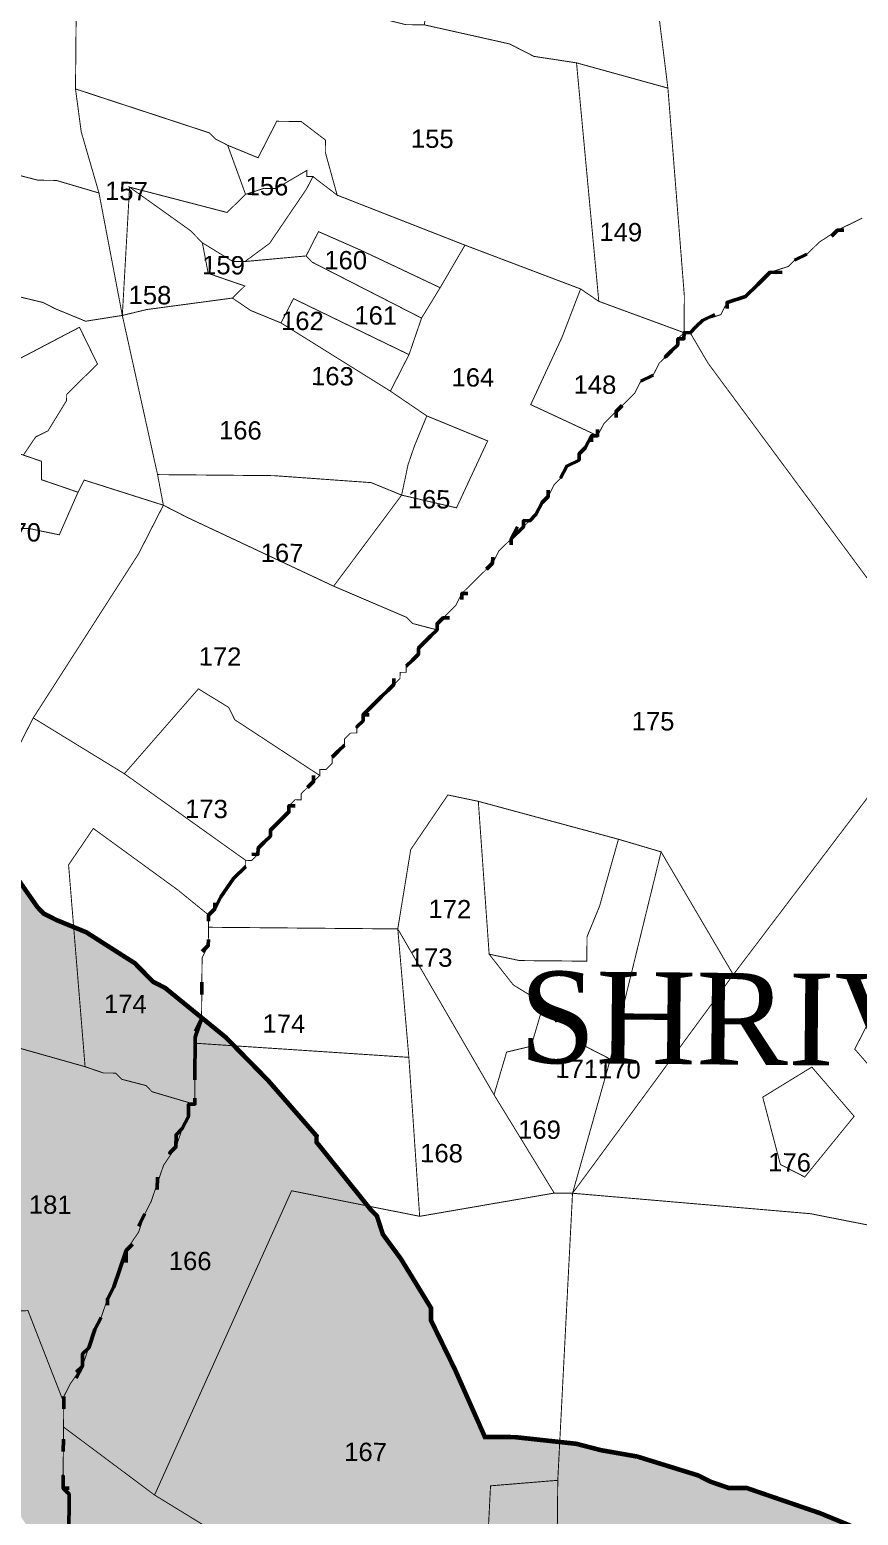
# Model space of a CAD drawing. Header units: metres. Extents: x 283055 to 288721, y 1996634 to 2005194.
# Drawn here: x 286734 to 287276, y 2003170 to 2004142 of the extents above; entities that cross this region are included whole.
import ezdxf

# ---------------------------------------------------------------- set-up
doc = ezdxf.new("R2010")
doc.units = ezdxf.units.M
for name, color, linetype in [('500M CRZ LINE', 11, 'Continuous'), ('NDZ-500M FROM CRZ', 2, 'Continuous'), ('SURVEY NO.', 7, 'Continuous'), ('SURVEY PLOT BOUNDARY', 35, 'Continuous'), ('VILLAGE BOUNDARY', 44, 'Continuous'), ('VILLAGE NAME', 3, 'Continuous')]:
    doc.layers.add(name, color=color, linetype=linetype)
doc.styles.add('PDF Arial', font='arial.ttf')

# ---------------------------------------------------------------- blocks, each defined once
blk = doc.blocks.new('4')
at = {"layer": 'NDZ-500M FROM CRZ'}
h = blk.add_hatch(dxfattribs=at)
h.set_pattern_fill('CROSS', color=256, scale=1.198982, angle=-0.5112)
h.set_pattern_definition([(359.488798, (268867.8004, 1990676.661), (7.6811602, 7.5453037), [3.8067675, -11.4203025]), (89.488798, (268869.687, 1990674.7406), (-7.5453037, 7.6811602), [3.8067675, -11.4203025])])
h.paths.add_polyline_path([(286724.2, 2003687.91), (286724.24, 2003691.91), (286724.34, 2003703.9), (286720.78, 2003751.89), (286720.81, 2003755.89), (286720.88, 2003763.88), (286721.03, 2003779.87), (286725.41, 2003823.8), (286725.56, 2003839.79), (286725.59, 2003843.78), (286721.99, 2003887.78), (286718.17, 2003907.8), (286718.21, 2003911.8), (286718.28, 2003919.79), (286718.35, 2003927.79), (286714.75, 2003971.79), (286710.89, 2003987.81), (286710.93, 2003991.81), (286711.03, 2004003.8), (286703.36, 2004039.84), (286699.44, 2004047.87), (286699.55, 2004059.86), (286695.69, 2004075.88), (286684.02, 2004111.96), (286676.21, 2004132.02), (286672.32, 2004144.04), (286656.66, 2004180.16), (286644.85, 2004200.25), (286637, 2004216.3), (286601.42, 2004260.59), (286601.46, 2004264.59), (286597.5, 2004268.62), (286597.54, 2004272.62), (286593.57, 2004276.65), (286569.85, 2004304.84), (286561.93, 2004312.91), (286554.01, 2004320.97), (286542.12, 2004333.07), (286538.48, 2004373.07), (286538.59, 2004385.06), (286534.63, 2004389.09), (286534.77, 2004405.08), (286527.1, 2004441.12), (286523.28, 2004461.14), (286519.4, 2004473.17), (286519.47, 2004481.16), (286507.8, 2004517.24), (286503.98, 2004537.26), (286488.39, 2004581.37), (286484.54, 2004597.39), (286484.61, 2004605.38), (286484.71, 2004617.37), (286480.75, 2004621.41), (286480.79, 2004625.4), (286473.19, 2004669.44), (286469.3, 2004681.46), (286465.45, 2004697.49), (286445.97, 2004753.62), (286446, 2004757.62), (286442.11, 2004769.64), (286430.48, 2004809.72), (286426.48, 2004809.75), (286422.59, 2004821.78), (286418.71, 2004833.81), (286403.04, 2004869.92), (286391.23, 2004890.01), (286391.27, 2004894.01), (286387.31, 2004898.04), (286387.38, 2004906.03), (286379.81, 2004954.07), (286379.92, 2004966.06), (286376.07, 2004982.08), (286364.4, 2005018.16), (286356.59, 2005038.21), (286350.7, 2005050.26), (286333.04, 2005086.39), (286325.22, 2005106.44), (286321.33, 2005118.47), (286305.63, 2005150.59), (286288.6, 2005182.71), (285926.29, 2005185.95), (285930.25, 2005181.91), (285938.17, 2005173.85), (285938.13, 2005169.85), (285942.09, 2005165.82), (285946.02, 2005157.79), (285949.98, 2005153.76), (285949.94, 2005149.76), (285953.94, 2005149.73), (285953.9, 2005145.73), (285957.86, 2005141.7), (285961.79, 2005133.67), (285969.67, 2005121.61), (285973.63, 2005117.57), (285977.56, 2005109.54), (285977.52, 2005105.55), (285981.48, 2005101.52), (285993.33, 2005085.42), (285997.29, 2005081.39), (286013.13, 2005065.26), (286017.09, 2005061.23), (286017.06, 2005057.23), (286024.94, 2005045.17), (286028.83, 2005033.14), (286032.79, 2005029.11), (286048.45, 2004993), (286064.15, 2004960.88), (286068.11, 2004956.85), (286071.97, 2004940.82), (286075.89, 2004932.79), (286079.78, 2004920.77), (286083.78, 2004920.73), (286087.67, 2004908.71), (286087.52, 2004892.72), (286091.41, 2004880.69), (286091.16, 2004852.72), (286095.02, 2004836.69), (286094.91, 2004824.7), (286118.39, 2004768.53), (286122.38, 2004768.5), (286141.97, 2004724.36), (286141.94, 2004720.36), (286153.68, 2004692.27), (286157.56, 2004680.25), (286161.49, 2004672.22), (286173.09, 2004628.15), (286177.05, 2004624.12), (286184.75, 2004592.07), (286184.72, 2004588.07), (286188.61, 2004576.05), (286188.54, 2004568.05), (286192.46, 2004560.02), (286192.03, 2004512.06), (286195.99, 2004508.03), (286195.96, 2004504.03), (286203.74, 2004479.98), (286207.7, 2004475.95), (286211.59, 2004463.92), (286215.47, 2004451.9), (286219.36, 2004439.87), (286223.29, 2004431.84), (286223.25, 2004427.85), (286227.14, 2004415.82), (286234.96, 2004395.76), (286234.85, 2004383.77), (286238.7, 2004367.75), (286238.63, 2004359.76), (286242.52, 2004347.73), (286241.91, 2004279.79), (286237.78, 2004263.83), (286237.56, 2004239.85), (286233.46, 2004227.9), (286233.32, 2004211.91), (286237.28, 2004207.88), (286241.27, 2004207.84), (286245.23, 2004203.81), (286249.19, 2004199.78), (286257.15, 2004195.71), (286265.07, 2004187.65), (286276.99, 2004179.55), (286284.91, 2004171.48), (286288.87, 2004167.45), (286312.63, 2004143.25), (286344.32, 2004110.99), (286344.28, 2004107), (286352.17, 2004094.94), (286356.13, 2004090.9), (286360.12, 2004090.87), (286360.09, 2004086.87), (286364.05, 2004082.84), (286368.01, 2004078.81), (286375.93, 2004070.74), (286379.85, 2004062.71), (286387.74, 2004050.65), (286391.63, 2004038.62), (286399.51, 2004026.56), (286403.4, 2004014.54), (286407.29, 2004002.51), (286407.18, 2003990.52), (286411.15, 2003986.49), (286418.75, 2003942.45), (286418.53, 2003918.47), (286422.42, 2003906.45), (286422.21, 2003882.46), (286426.1, 2003870.44), (286425.13, 2003762.53), (286421.1, 2003758.56), (286420.89, 2003734.58), (286424.85, 2003730.55), (286424.7, 2003714.56), (286428.59, 2003702.54), (286428.27, 2003666.57), (286424.17, 2003654.61), (286424.06, 2003642.62), (286419.96, 2003630.67), (286419.82, 2003614.68), (286423.17, 2003542.7), (286422.64, 2003482.75), (286418.64, 2003482.79), (286422.6, 2003478.75), (286422.49, 2003466.76), (286426.38, 2003454.74), (286426.35, 2003450.74), (286430.24, 2003438.72), (286430.17, 2003430.72), (286442.12, 2003426.62), (286450.04, 2003418.55), (286461.96, 2003410.45), (286465.92, 2003406.42), (286469.88, 2003402.39), (286477.8, 2003394.32), (286485.72, 2003386.26), (286497.6, 2003374.16), (286497.56, 2003370.16), (286505.49, 2003362.1), (286513.41, 2003354.03), (286517.33, 2003346), (286521.33, 2003345.97), (286529.21, 2003333.91), (286537.13, 2003325.84), (286541.09, 2003321.81), (286545.09, 2003321.77), (286557.04, 2003317.67), (286561.04, 2003317.64), (286565, 2003313.6), (286576.95, 2003309.5), (286600.86, 2003301.29), (286604.82, 2003297.26), (286612.78, 2003293.19), (286620.77, 2003293.12), (286632.68, 2003285.02), (286640.61, 2003276.95), (286652.52, 2003268.85), (286668.36, 2003252.72), (286676.29, 2003244.66), (286688.17, 2003232.56), (286703.97, 2003212.44), (286703.94, 2003208.44), (286711.86, 2003200.37), (286719.74, 2003188.31), (286723.63, 2003176.29), (286731.52, 2003164.22), (286735.41, 2003152.2), (286747.18, 2003128.11), (286770.66, 2003071.94), (286774.62, 2003067.91), (286774.58, 2003063.91), (286778.47, 2003051.89), (286782.43, 2003047.85), (286790.14, 2003015.81), (286794.1, 2003011.78), (286794.03, 2003003.78), (286801.74, 2002971.74), (286809.69, 2002967.67), (286833.6, 2002959.46), (286837.6, 2002959.43), (286849.51, 2002951.33), (286861.47, 2002947.22), (286865.43, 2002943.19), (286873.42, 2002943.12), (286889.37, 2002938.98), (286905.35, 2002938.84), (286921.3, 2002934.7), (286933.25, 2002930.59), (286949.17, 2002922.46), (286957.16, 2002922.39), (286969.18, 2002926.27), (287009.15, 2002925.92), (287013.11, 2002921.89), (287049.07, 2002921.56), (287061.02, 2002917.46), (287076.97, 2002913.32), (287084.93, 2002909.25), (287092.89, 2002905.19), (287096.88, 2002905.15), (287104.84, 2002901.08), (287116.79, 2002896.98), (287132.78, 2002896.84), (287144.73, 2002892.73), (287156.68, 2002888.63), (287168.6, 2002880.53), (287180.55, 2002876.42), (287188.47, 2002868.36), (287212.31, 2002852.16), (287220.23, 2002844.09), (287224.19, 2002840.06), (287259.83, 2002803.77), (287263.79, 2002799.74), (287271.68, 2002787.67), (287279.6, 2002779.61), (287287.48, 2002767.55), (287295.26, 2002743.5), (287303.15, 2002731.43), (287303.08, 2002723.44), (287310.96, 2002711.38), (287322.88, 2002703.28), (287326.84, 2002699.25), (287330.8, 2002695.21), (287358.49, 2002662.99), (287362.45, 2002658.96), (287370.37, 2002650.89), (287409.87, 2002598.58), (287417.79, 2002590.51), (287417.75, 2002586.52), (287429.63, 2002574.42), (287433.56, 2002566.39), (287437.48, 2002558.36), (287449.29, 2002538.27), (287453.25, 2002534.24), (287465.06, 2002514.15), (287484.72, 2002478), (287500.46, 2002449.88), (287508.34, 2002437.82), (287512.31, 2002433.78), (287512.27, 2002429.79), (287516.27, 2002429.75), (287524.15, 2002417.69), (287535.96, 2002397.6), (287539.92, 2002393.57), (287543.81, 2002381.54), (287547.77, 2002377.51), (287555.66, 2002365.45), (287559.58, 2002357.42), (287559.55, 2002353.42), (287571.36, 2002333.33), (287575.28, 2002325.3), (287579.28, 2002325.26), (287591.05, 2002301.18), (287594.98, 2002293.15), (287594.94, 2002289.15), (287598.9, 2002285.12), (287606.79, 2002273.06), (287610.68, 2002261.03), (287610.64, 2002257.03), (287614.53, 2002245.01), (287622.41, 2002232.95), (287622.34, 2002224.95), (287626.27, 2002216.92), (287630.23, 2002212.89), (287634.19, 2002208.86), (287638.04, 2002192.83), (287657.74, 2002160.68), (287657.7, 2002156.69), (287661.66, 2002152.65), (287669.48, 2002132.6), (287673.4, 2002124.57), (287693.03, 2002084.42), (287696.91, 2002072.4), (287708.72, 2002052.31), (287716.57, 2002036.25), (287720.5, 2002028.22), (287720.46, 2002024.22), (287724.35, 2002012.2), (287728.24, 2002000.17), (287732.24, 2002000.13), (287740.02, 2001976.08), (287743.91, 2001964.06), (287743.87, 2001960.06), (287759.6, 2001931.94), (287763.49, 2001919.91), (287763.42, 2001911.92), (287782.87, 2001851.79), (287794.5, 2001811.71), (287798.46, 2001807.68), (287810.09, 2001767.61), (287821.76, 2001731.53), (287829.54, 2001707.48), (287829.5, 2001703.48), (287833.36, 2001687.46), (287841.06, 2001655.41), (287852.73, 2001619.33), (287852.7, 2001615.34), (287868.07, 2001547.25), (287872, 2001539.22), (287887.34, 2001467.14), (287898.97, 2001427.06), (287906.75, 2001403.01), (287906.72, 2001399.01), (287929.98, 2001318.86), (287945.57, 2001274.76), (287949.39, 2001254.74), (288017.54, 2001297.92), (288021.75, 2001302.06), (288021.78, 2001306.05), (288025.78, 2001306.02), (288041.84, 2001313.87), (288043.61, 2001314.44), (288209.98, 2001419.86), (288202.86, 2001444.33), (288199, 2001460.36), (288187.37, 2001500.43), (288183.52, 2001516.46), (288175.67, 2001532.51), (288164.18, 2001588.58), (288160.33, 2001604.6), (288148.87, 2001664.66), (288145.02, 2001680.68), (288129.46, 2001728.78), (288129.53, 2001736.78), (288125.68, 2001752.8), (288110.2, 2001808.9), (288106.27, 2001816.93), (288102.35, 2001824.96), (288090.68, 2001861.03), (288086.86, 2001881.05), (288082.97, 2001893.08), (288083.01, 2001897.08), (288067.42, 2001941.18), (288063.49, 2001949.21), (288059.64, 2001965.24), (288047.97, 2002001.31), (288044.12, 2002017.34), (288040.16, 2002021.37), (288036.3, 2002037.39), (288020.64, 2002073.51), (288020.67, 2002077.5), (288016.71, 2002081.53), (288016.75, 2002085.53), (288012.82, 2002093.56), (288008.97, 2002109.58), (287993.27, 2002141.7), (287985.46, 2002161.76), (287981.57, 2002173.78), (287977.61, 2002177.81), (287961.98, 2002217.92), (287954.09, 2002229.99), (287946.24, 2002246.04), (287926.62, 2002286.19), (287926.66, 2002290.19), (287922.73, 2002298.22), (287918.74, 2002298.25), (287914.85, 2002310.28), (287895.19, 2002346.43), (287891.33, 2002362.45), (287891.37, 2002366.45), (287883.45, 2002374.51), (287883.48, 2002378.51), (287867.82, 2002414.62), (287863.89, 2002422.65), (287863.93, 2002426.65), (287860.01, 2002434.68), (287852.12, 2002446.74), (287836.42, 2002478.86), (287824.54, 2002490.95), (287820.61, 2002498.98), (287812.73, 2002511.04), (287793.07, 2002547.19), (287785.18, 2002559.26), (287785.22, 2002563.25), (287777.33, 2002575.31), (287753.64, 2002607.5), (287745.76, 2002619.56), (287745.83, 2002627.56), (287741.87, 2002631.59), (287718.21, 2002667.77), (287710.4, 2002687.83), (287706.44, 2002691.86), (287706.47, 2002695.86), (287678.82, 2002732.08), (287667.01, 2002752.17), (287667.05, 2002756.17), (287659.13, 2002764.23), (287635.4, 2002792.42), (287619.59, 2002812.55), (287591.98, 2002852.77), (287584.06, 2002860.83), (287576.13, 2002868.9), (287572.17, 2002872.93), (287564.29, 2002884.99), (287544.59, 2002917.14), (287532.75, 2002933.24), (287524.86, 2002945.3), (287505.13, 2002973.46), (287489.32, 2002993.58), (287485.36, 2002997.61), (287453.68, 2003029.87), (287441.83, 2003045.97), (287437.87, 2003050), (287429.95, 2003058.07), (287402.19, 2003082.3), (287382.36, 2003098.46), (287366.48, 2003110.59), (287326.73, 2003134.93), (287318.77, 2003139), (287275.03, 2003163.37), (287271.03, 2003163.41), (287251.12, 2003171.58), (287239.17, 2003175.68), (287203.31, 2003187.99), (287191.33, 2003188.1), (287179.37, 2003192.21), (287171.42, 2003196.27), (287131.56, 2003208.62), (287107.62, 2003212.83), (287091.67, 2003216.97), (287051.75, 2003221.32), (287043.75, 2003221.39), (287035.76, 2003221.47), (287031.76, 2003221.5), (287012.18, 2003265.64), (287000.4, 2003289.73), (286996.48, 2003297.76), (286996.51, 2003301.76), (286996.55, 2003305.76), (286976.85, 2003337.91), (286965.01, 2003354), (286961.12, 2003366.03), (286957.16, 2003370.06), (286921.58, 2003414.35), (286921.62, 2003418.34), (286889.97, 2003454.6), (286878.09, 2003466.7), (286874.13, 2003470.73), (286862.25, 2003482.83), (286822.57, 2003515.16), (286814.62, 2003519.22), (286802.73, 2003531.32), (286770.94, 2003551.59), (286751.03, 2003559.76), (286743.08, 2003563.83), (286739.12, 2003567.86), (286719.39, 2003596.02), (286719.56, 2003616), (286723.7, 2003631.95)])
at = {"layer": '500M CRZ LINE', "const_width": 3, "flags": 128}
blk.add_lwpolyline([(287271.03, 2003163.41), (287251.12, 2003171.58), (287239.17, 2003175.68), (287203.31, 2003187.99), (287191.33, 2003188.1), (287179.37, 2003192.21), (287171.42, 2003196.27), (287131.56, 2003208.62), (287107.62, 2003212.83), (287091.67, 2003216.97), (287051.75, 2003221.32), (287043.75, 2003221.39), (287035.76, 2003221.47), (287031.76, 2003221.5), (287012.18, 2003265.64), (287000.4, 2003289.73), (286996.48, 2003297.76), (286996.55, 2003305.76), (286976.85, 2003337.91), (286965.01, 2003354), (286961.12, 2003366.03), (286957.16, 2003370.06), (286921.58, 2003414.35), (286921.62, 2003418.34), (286889.97, 2003454.6), (286878.09, 2003466.7), (286874.13, 2003470.73), (286862.25, 2003482.83), (286822.57, 2003515.16), (286814.62, 2003519.22), (286802.73, 2003531.32), (286770.94, 2003551.59), (286751.03, 2003559.76), (286743.08, 2003563.83), (286739.12, 2003567.86), (286719.39, 2003596.02)], dxfattribs=at)
at = {"layer": 'SURVEY PLOT BOUNDARY', "lineweight": 18, "const_width": 0.599}
for points in [[(287278.67, 2004018.72), (287270.64, 2004014.79), (287262.61, 2004010.87), (287250.55, 2004002.98), (287242.49, 2003995.06), (287234.46, 2003991.13), (287230.43, 2003987.17), (287218.4, 2003983.28), (287210.34, 2003975.36), (287202.28, 2003967.44), (287190.25, 2003963.55), (287186.18, 2003955.59), (287174.16, 2003951.7), (287170.13, 2003947.74), (287166.1, 2003943.78), (287162.1, 2003943.81), (287162.31, 2003967.79), (287151.54, 2004103.79), (287144.08, 2004163.82)], [(287335.86, 2003710.43), (287177.91, 2003923.69), (287166.1, 2003943.78), (287170.13, 2003947.74), (287174.16, 2003951.7), (287186.18, 2003955.59), (287190.25, 2003963.55), (287202.28, 2003967.44), (287210.34, 2003975.36), (287218.4, 2003983.28), (287230.43, 2003987.17), (287234.46, 2003991.13), (287242.49, 2003995.06), (287250.55, 2004002.98), (287262.61, 2004010.87), (287270.64, 2004014.79), (287278.67, 2004018.72)], [(286764.34, 2004155.21), (286763.88, 2004103.25), (286767.62, 2004075.24), (286779.25, 2004035.17), (286751.35, 2004043.41), (286739.36, 2004043.52), (286723.42, 2004047.66), (286715.46, 2004051.72), (286647.67, 2004068.32), (286635.75, 2004076.42), (286619.8, 2004080.56), (286599.89, 2004088.73), (286571.95, 2004092.98), (286571.99, 2004096.97), (286588.05, 2004104.82), (286600.14, 2004116.71), (286592.36, 2004140.76), (286592.83, 2004192.72)], [(286690.8, 2003976), (286742.65, 2003963.54), (286750.6, 2003959.48), (286770.51, 2003951.3), (286794.53, 2003955.09), (286817.58, 2003850.96), (286821.39, 2003830.94), (286769.59, 2003847.39), (286765.52, 2003839.43), (286741.61, 2003847.64), (286741.72, 2003859.63), (286729.77, 2003863.73), (286737.87, 2003875.65), (286745.89, 2003879.58), (286758.06, 2003899.45), (286758.1, 2003903.45), (286778.26, 2003923.26), (286766.48, 2003947.34), (286654.05, 2003888.39)], [(286726.31, 2003476.04), (286770.16, 2003463.66), (286782.11, 2003459.56), (286790.1, 2003459.49), (286794.06, 2003455.45), (286810.01, 2003451.32), (286813.97, 2003447.28), (286841.88, 2003439.04), (286837.88, 2003439.08), (286837.81, 2003431.08), (286833.74, 2003423.12), (286829.64, 2003411.17), (286821.54, 2003399.25), (286817.43, 2003387.3), (286813.33, 2003375.34), (286809.26, 2003367.38), (286805.16, 2003355.43), (286797.06, 2003343.51), (286788.86, 2003319.6), (286784.79, 2003311.64), (286780.68, 2003299.69), (286776.62, 2003291.73), (286772.51, 2003279.77), (286768.41, 2003267.82), (286760.31, 2003255.9), (286756.24, 2003247.94), (286756.21, 2003243.95), (286732.77, 2003304.11)], [(287079.22, 2003165.12), (287079.47, 2003193.1), (287089.14, 2003380.87), (287244.88, 2003367.49), (287308.71, 2003354.93), (287348.6, 2003346.58), (287396.48, 2003338.16), (287587.91, 2003292.48), (287555.37, 2003228.82), (287498.6, 2003137.39)]]:
    blk.add_lwpolyline(points, dxfattribs=at)
for points in [[(287136.94, 2004259.81), (287140.65, 2004227.8), (287140.48, 2004207.82), (287144.22, 2004179.8), (287144.08, 2004163.82), (287151.54, 2004103.79), (287091.74, 2004120.31), (287063.8, 2004124.56), (287047.89, 2004132.7), (286992.05, 2004145.19), (287000.4, 2004185.08), (287016.95, 2004248.89), (287033.54, 2004316.69), (287069.33, 2004296.39), (287081.25, 2004288.29), (287113.07, 2004272.01)], [(286896.32, 2004166.03), (286980.06, 2004145.29), (286992.05, 2004145.19), (287047.89, 2004132.7), (287063.8, 2004124.56), (287091.74, 2004120.31), (287106.33, 2003964.3), (287094.41, 2003972.4), (287018.74, 2004001.05), (286935.1, 2004033.78), (286927.36, 2004061.82), (286927.43, 2004069.82), (286911.56, 2004081.95), (286895.57, 2004082.09), (286883.37, 2004058.22), (286863.46, 2004066.39), (286855.5, 2004070.46), (286851.54, 2004074.49), (286763.88, 2004103.25), (286764.34, 2004155.21), (286768.69, 2004195.14)], [(287151.54, 2004103.79), (287162.31, 2003967.79), (287162.1, 2003943.81), (287106.33, 2003964.3), (287091.74, 2004120.31)], [(286863.46, 2004066.39), (286875.16, 2004034.31), (286863.07, 2004022.43), (286799.27, 2004038.98), (286794.53, 2003955.09), (286779.25, 2004035.17), (286767.62, 2004075.24), (286763.88, 2004103.25), (286851.54, 2004074.49), (286855.5, 2004070.46)], [(286779.25, 2004035.17), (286794.53, 2003955.09), (286770.51, 2003951.3), (286750.6, 2003959.48), (286742.65, 2003963.54), (286690.8, 2003976), (286674.86, 2003980.14), (286595.11, 2004000.84), (286595.18, 2004008.83), (286575.77, 2004072.96), (286571.95, 2004092.98), (286599.89, 2004088.73), (286619.8, 2004080.56), (286635.75, 2004076.42), (286647.67, 2004068.32), (286715.46, 2004051.72), (286723.42, 2004047.66), (286739.36, 2004043.52), (286751.35, 2004043.41)], [(286935.1, 2004033.78), (286919.23, 2004045.91), (286915.23, 2004045.94), (286915.27, 2004049.94), (286895.18, 2004038.13), (286887.19, 2004038.2), (286875.16, 2004034.31), (286863.46, 2004066.39), (286883.37, 2004058.22), (286895.57, 2004082.09), (286911.56, 2004081.95), (286927.43, 2004069.82), (286927.36, 2004061.82)], [(286919.23, 2004045.91), (286915.16, 2004037.95), (286890.86, 2004002.19), (286874.77, 2003990.35), (286866.78, 2003990.42), (286846.9, 2004002.59), (286842.94, 2004006.62), (286838.98, 2004010.65), (286799.27, 2004038.98), (286863.07, 2004022.43), (286875.16, 2004034.31), (286887.19, 2004038.2), (286895.18, 2004038.13), (286915.27, 2004049.94), (286915.23, 2004045.94)], [(286874.77, 2003990.35), (286890.86, 2004002.19), (286915.16, 2004037.95), (286919.23, 2004045.91), (286935.1, 2004033.78), (287018.74, 2004001.05), (287002.5, 2003973.22), (286950.77, 2003997.66), (286922.9, 2004009.9), (286914.77, 2003993.99)], [(286846.9, 2004002.59), (286850.72, 2003982.57), (286874.63, 2003974.36), (286866.56, 2003966.44), (286810.55, 2003958.94), (286794.53, 2003955.09), (286799.27, 2004038.98), (286838.98, 2004010.65), (286842.94, 2004006.62)], [(286874.77, 2003990.35), (286914.77, 2003993.99), (286918.73, 2003989.95), (286990.34, 2003953.34), (286982.13, 2003929.43), (286906.52, 2003966.08), (286898.39, 2003950.16), (286878.48, 2003958.34), (286866.56, 2003966.44), (286874.63, 2003974.36), (286850.72, 2003982.57), (286846.9, 2004002.59), (286866.78, 2003990.42)], [(287002.5, 2003973.22), (286990.34, 2003953.34), (286918.73, 2003989.95), (286914.77, 2003993.99), (286922.9, 2004009.9), (286950.77, 2003997.66)], [(287094.41, 2003972.4), (287082.14, 2003940.53), (287061.77, 2003896.74), (287105.55, 2003876.37), (287101.55, 2003876.4), (287097.48, 2003868.45), (287093.45, 2003864.48), (287093.42, 2003860.49), (287085.39, 2003856.56), (287081.32, 2003848.6), (287077.29, 2003844.64), (287073.22, 2003836.69), (287069.19, 2003832.72), (287065.12, 2003824.77), (287061.09, 2003820.81), (287057.06, 2003816.84), (287049, 2003808.92), (287044.96, 2003804.96), (287040.93, 2003801), (287036.86, 2003793.04), (287032.83, 2003789.08), (287028.8, 2003785.12), (287024.77, 2003781.16), (287020.74, 2003777.2), (287016.71, 2003773.24), (287012.64, 2003765.28), (287008.61, 2003761.32), (287004.57, 2003757.36), (287000.54, 2003753.39), (287000.51, 2003749.4), (286984.56, 2003753.54), (286980.6, 2003757.57), (286932.82, 2003777.98), (286977.31, 2003837.54), (287013.21, 2003829.23), (287033.58, 2003873.01), (286993.76, 2003889.36), (286969.93, 2003905.56), (286982.13, 2003929.43), (286990.34, 2003953.34), (287002.5, 2003973.22), (287018.74, 2004001.05)], [(286898.39, 2003950.16), (286969.93, 2003905.56), (286993.76, 2003889.36), (286985.59, 2003869.44), (286981.49, 2003857.49), (286977.31, 2003837.54), (286957.4, 2003845.71), (286893.5, 2003850.28), (286817.58, 2003850.96), (286794.53, 2003955.09), (286810.55, 2003958.94), (286866.56, 2003966.44), (286878.48, 2003958.34)], [(286982.13, 2003929.43), (286969.93, 2003905.56), (286898.39, 2003950.16), (286906.52, 2003966.08)], [(287106.33, 2003964.3), (287162.1, 2003943.81), (287158.07, 2003939.85), (287158.03, 2003935.86), (287154, 2003931.89), (287149.97, 2003927.93), (287145.94, 2003923.97), (287141.87, 2003916.01), (287133.84, 2003912.09), (287129.77, 2003904.13), (287125.74, 2003900.17), (287117.68, 2003892.25), (287113.65, 2003888.29), (287109.62, 2003884.33), (287105.55, 2003876.37), (287061.77, 2003896.74), (287082.14, 2003940.53), (287094.41, 2003972.4)], [(286729.77, 2003863.73), (286717.81, 2003867.84), (286654.05, 2003888.39), (286766.48, 2003947.34), (286778.26, 2003923.26), (286758.1, 2003903.45), (286758.06, 2003899.45), (286745.89, 2003879.58), (286737.87, 2003875.65)], [(287335.86, 2003710.43), (287194.32, 2003523.83), (287147.08, 2003604.19), (287119.18, 2003612.44), (287027.48, 2003637.24), (287007.54, 2003641.41), (286983.24, 2003605.66), (286974.78, 2003553.77), (286850.9, 2003554.87), (286850.97, 2003562.87), (286855, 2003566.83), (286859.07, 2003574.79), (286867.17, 2003586.71), (286875.24, 2003594.63), (286875.27, 2003598.63), (286879.27, 2003598.59), (286883.3, 2003602.55), (286883.33, 2003606.55), (286887.37, 2003610.51), (286891.4, 2003614.47), (286891.43, 2003618.47), (286899.5, 2003626.39), (286903.53, 2003630.35), (286903.56, 2003634.35), (286907.6, 2003638.31), (286911.59, 2003638.27), (286911.63, 2003642.27), (286915.66, 2003646.23), (286919.69, 2003650.19), (286923.72, 2003654.15), (286923.76, 2003658.15), (286927.76, 2003658.11), (286931.79, 2003662.07), (286931.82, 2003666.07), (286935.86, 2003670.03), (286939.89, 2003673.99), (286939.92, 2003677.99), (286943.95, 2003681.95), (286947.95, 2003681.92), (286947.99, 2003685.91), (286952.02, 2003689.87), (286952.05, 2003693.87), (286956.09, 2003697.83), (286960.12, 2003701.79), (286964.15, 2003705.75), (286968.18, 2003709.72), (286972.21, 2003713.68), (286976.24, 2003717.64), (286976.28, 2003721.63), (286980.28, 2003721.6), (286980.31, 2003725.6), (286984.34, 2003729.56), (286988.38, 2003733.52), (286988.41, 2003737.51), (286992.44, 2003741.48), (286996.47, 2003745.44), (287000.51, 2003749.4), (287000.54, 2003753.39), (287004.57, 2003757.36), (287008.61, 2003761.32), (287012.64, 2003765.28), (287016.71, 2003773.24), (287020.74, 2003777.2), (287024.77, 2003781.16), (287028.8, 2003785.12), (287032.83, 2003789.08), (287036.86, 2003793.04), (287040.93, 2003801), (287044.96, 2003804.96), (287049, 2003808.92), (287057.06, 2003816.84), (287061.09, 2003820.81), (287065.12, 2003824.77), (287069.19, 2003832.72), (287073.22, 2003836.69), (287077.29, 2003844.64), (287081.32, 2003848.6), (287085.39, 2003856.56), (287093.42, 2003860.49), (287093.45, 2003864.48), (287097.48, 2003868.45), (287101.55, 2003876.4), (287105.55, 2003876.37), (287109.62, 2003884.33), (287113.65, 2003888.29), (287117.68, 2003892.25), (287125.74, 2003900.17), (287129.77, 2003904.13), (287133.84, 2003912.09), (287141.87, 2003916.01), (287145.94, 2003923.97), (287149.97, 2003927.93), (287154, 2003931.89), (287158.03, 2003935.86), (287158.07, 2003939.85), (287162.1, 2003943.81), (287166.1, 2003943.78), (287177.91, 2003923.69)], [(286717.81, 2003867.84), (286709.57, 2003839.93), (286705.47, 2003827.98), (286725.34, 2003815.81), (286733.34, 2003815.74), (286753.28, 2003811.56), (286765.52, 2003839.43), (286769.59, 2003847.39), (286821.39, 2003830.94), (286805.12, 2003799.11), (286736.23, 2003691.8), (286728.09, 2003675.88), (286703.72, 2003632.13), (286576.24, 2003677.24), (286588.65, 2003725.09), (286613.2, 2003788.83), (286637.75, 2003852.56), (286654.05, 2003888.39)], [(286977.31, 2003837.54), (286981.49, 2003857.49), (286985.59, 2003869.44), (286993.76, 2003889.36), (287033.58, 2003873.01), (287013.21, 2003829.23)], [(286729.77, 2003863.73), (286741.72, 2003859.63), (286741.61, 2003847.64), (286765.52, 2003839.43), (286753.28, 2003811.56), (286733.34, 2003815.74), (286725.34, 2003815.81), (286705.47, 2003827.98), (286709.57, 2003839.93), (286717.81, 2003867.84)], [(286977.31, 2003837.54), (286932.82, 2003777.98), (286837.31, 2003822.8), (286821.39, 2003830.94), (286817.58, 2003850.96), (286893.5, 2003850.28), (286957.4, 2003845.71)], [(286932.82, 2003777.98), (286980.6, 2003757.57), (286984.56, 2003753.54), (287000.51, 2003749.4), (286996.47, 2003745.44), (286992.44, 2003741.48), (286988.41, 2003737.51), (286988.38, 2003733.52), (286984.34, 2003729.56), (286980.31, 2003725.6), (286980.28, 2003721.6), (286976.28, 2003721.63), (286976.24, 2003717.64), (286972.21, 2003713.68), (286968.18, 2003709.72), (286964.15, 2003705.75), (286960.12, 2003701.79), (286956.09, 2003697.83), (286952.05, 2003693.87), (286952.02, 2003689.87), (286947.99, 2003685.91), (286947.95, 2003681.92), (286943.95, 2003681.95), (286939.92, 2003677.99), (286939.89, 2003673.99), (286935.86, 2003670.03), (286931.82, 2003666.07), (286931.79, 2003662.07), (286927.76, 2003658.11), (286923.76, 2003658.15), (286923.72, 2003654.15), (286868.1, 2003690.62), (286864.17, 2003698.65), (286844.3, 2003710.82), (286795.85, 2003655.29), (286736.23, 2003691.8), (286805.12, 2003799.11), (286821.39, 2003830.94), (286837.31, 2003822.8)], [(286923.72, 2003654.15), (286919.69, 2003650.19), (286915.66, 2003646.23), (286911.63, 2003642.27), (286911.59, 2003638.27), (286907.6, 2003638.31), (286903.56, 2003634.35), (286903.53, 2003630.35), (286899.5, 2003626.39), (286891.43, 2003618.47), (286891.4, 2003614.47), (286887.37, 2003610.51), (286883.33, 2003606.55), (286883.3, 2003602.55), (286879.27, 2003598.59), (286875.27, 2003598.63), (286795.85, 2003655.29), (286844.3, 2003710.82), (286864.17, 2003698.65), (286868.1, 2003690.62)], [(287518.97, 2003628.86), (287553.4, 2003456.67), (287587.91, 2003292.48), (287396.48, 2003338.16), (287429.24, 2003425.8), (287397.55, 2003458.06), (287405.87, 2003493.96), (287366.12, 2003518.3), (287306.53, 2003558.8), (287294.15, 2003514.95), (287273.82, 2003475.16), (287305.46, 2003438.9), (287357.24, 2003418.45), (287340.93, 2003382.62), (287348.6, 2003346.58), (287308.71, 2003354.93), (287244.88, 2003367.49), (287089.14, 2003380.87), (287194.32, 2003523.83), (287335.86, 2003710.43), (287435.34, 2003661.58)], [(286795.85, 2003655.29), (286875.27, 2003598.63), (286875.24, 2003594.63), (286867.17, 2003586.71), (286859.07, 2003574.79), (286855, 2003566.83), (286850.97, 2003562.87), (286831.14, 2003579.03), (286775.55, 2003619.5), (286759.35, 2003595.66), (286770.16, 2003463.66), (286726.31, 2003476.04), (286674.47, 2003488.5), (286670.5, 2003492.53), (286654.56, 2003496.67), (286642.85, 2003528.75), (286655.05, 2003552.63), (286671.25, 2003576.46), (286703.72, 2003632.13), (286728.09, 2003675.88), (286736.23, 2003691.8)], [(287027.48, 2003637.24), (287034.58, 2003537.25), (287050.39, 2003517.12), (287070.26, 2003504.95), (287062.02, 2003477.05), (287046, 2003473.19), (287037.76, 2003445.29), (286974.78, 2003553.77), (286983.24, 2003605.66), (287007.54, 2003641.41)], [(287119.18, 2003612.44), (287106.8, 2003568.58), (287098.63, 2003548.67), (287098.48, 2003532.68), (287054.53, 2003533.07), (287034.58, 2003537.25), (287027.48, 2003637.24)], [(286850.97, 2003562.87), (286850.79, 2003542.88), (286846.73, 2003534.93), (286846.37, 2003494.96), (286842.27, 2003483), (286841.88, 2003439.04), (286813.97, 2003447.28), (286810.01, 2003451.32), (286794.06, 2003455.45), (286790.1, 2003459.49), (286782.11, 2003459.56), (286770.16, 2003463.66), (286759.35, 2003595.66), (286775.55, 2003619.5), (286831.14, 2003579.03)], [(287147.08, 2003604.19), (287113.9, 2003468.59), (287097.99, 2003476.73), (287090.17, 2003496.78), (287078.15, 2003492.89), (287070.26, 2003504.95), (287050.39, 2003517.12), (287034.58, 2003537.25), (287054.53, 2003533.07), (287098.48, 2003532.68), (287098.63, 2003548.67), (287106.8, 2003568.58), (287119.18, 2003612.44)], [(287194.32, 2003523.83), (287089.14, 2003380.87), (287113.9, 2003468.59), (287147.08, 2003604.19)], [(287366.12, 2003518.3), (287353.92, 2003494.43), (287305.46, 2003438.9), (287273.82, 2003475.16), (287294.15, 2003514.95), (287306.53, 2003558.8)], [(286974.78, 2003553.77), (286982.03, 2003469.77), (286842.23, 2003479.01), (286842.27, 2003483), (286846.37, 2003494.96), (286846.73, 2003534.93), (286850.79, 2003542.88), (286850.9, 2003554.87)], [(287037.76, 2003445.29), (287077.15, 2003380.98), (286989.09, 2003365.78), (286982.03, 2003469.77), (286974.78, 2003553.77)], [(287113.9, 2003468.59), (287089.14, 2003380.87), (287077.15, 2003380.98), (287037.76, 2003445.29), (287046, 2003473.19), (287062.02, 2003477.05), (287070.26, 2003504.95), (287078.15, 2003492.89), (287090.17, 2003496.78), (287097.99, 2003476.73)], [(286982.03, 2003469.77), (286989.09, 2003365.78), (286905.31, 2003382.51), (286815.62, 2003183.46), (286756.07, 2003227.96), (286756.24, 2003247.94), (286760.31, 2003255.9), (286768.41, 2003267.82), (286772.51, 2003279.77), (286776.62, 2003291.73), (286780.68, 2003299.69), (286784.79, 2003311.64), (286788.86, 2003319.6), (286797.06, 2003343.51), (286805.16, 2003355.43), (286809.26, 2003367.38), (286813.33, 2003375.34), (286817.43, 2003387.3), (286821.54, 2003399.25), (286829.64, 2003411.17), (286833.74, 2003423.12), (286837.81, 2003431.08), (286837.88, 2003439.08), (286841.88, 2003439.04), (286842.23, 2003479.01)], [(287225.18, 2003399.65), (287213.59, 2003443.72), (287245.74, 2003463.42), (287273.42, 2003431.19), (287241.1, 2003391.51)], [(287225.18, 2003399.65), (287241.1, 2003391.51), (287273.42, 2003431.19), (287245.74, 2003463.42), (287213.59, 2003443.72)], [(286989.09, 2003365.78), (287077.15, 2003380.98), (287089.14, 2003380.87), (287079.47, 2003193.1), (287035.48, 2003189.49), (287030.62, 2003093.6), (287070.59, 2003093.25), (287066.02, 2003029.34), (287069.94, 2003021.31), (287046.11, 2003037.51), (287022.27, 2003053.71), (286986.52, 2003078.01), (286914.98, 2003122.62), (286815.62, 2003183.46), (286905.31, 2003382.51)], [(286756.21, 2003243.95), (286755.71, 2003187.99), (286759.67, 2003183.96), (286758.99, 2003108.02), (286526.11, 2002986.19), (286466.92, 2003070.65), (286419.57, 2003139.03), (286435.66, 2003150.88), (286440.48, 2003242.77), (286456.57, 2003254.61), (286460.46, 2003242.59), (286468.13, 2003206.55), (286492.21, 2003218.32), (286492.04, 2003198.34), (286536.17, 2003217.93), (286543.88, 2003185.88), (286611.99, 2003205.26), (286592.55, 2003265.39), (286580.84, 2003297.47), (286732.77, 2003304.11)], [(286815.62, 2003183.46), (286914.98, 2003122.62), (286893.83, 2002990.9), (286860.15, 2002799.34), (286843.45, 2002719.55), (286831.39, 2002711.66), (286704.01, 2002768.76), (286688.13, 2002780.89), (286676.18, 2002784.99), (286720.92, 2002872.53), (286761.6, 2002952.11), (286758.99, 2003108.02), (286759.67, 2003183.96), (286755.71, 2003187.99), (286756.07, 2003227.96)], [(287079.22, 2003165.12), (287070.59, 2003093.25), (287030.62, 2003093.6), (287035.48, 2003189.49), (287079.47, 2003193.1)]]:
    blk.add_lwpolyline(points, close=True, dxfattribs=at)
at = {"layer": 'VILLAGE BOUNDARY', "color": 40, "lineweight": 50}
for points in [[(287266.61, 2004010.83), (287262.61, 2004010.87), (287258.58, 2004006.91)], [(287234.46, 2003991.13), (287242.49, 2003995.06)], [(287226.39, 2003983.21), (287218.4, 2003983.28), (287210.34, 2003975.36), (287202.28, 2003967.44), (287190.25, 2003963.55), (287190.22, 2003959.55)], [(287214.37, 2003979.32), (287218.4, 2003983.28), (287222.4, 2003983.25)], [(287158.03, 2003935.86), (287154, 2003931.89), (287149.97, 2003927.93), (287154, 2003931.89), (287158.03, 2003935.86), (287158.07, 2003939.85), (287162.06, 2003939.82), (287162.1, 2003943.81), (287166.1, 2003943.78), (287170.13, 2003947.74), (287174.16, 2003951.7), (287182.19, 2003955.63)], [(287141.87, 2003916.01), (287133.84, 2003912.09)], [(287117.64, 2003888.25), (287117.68, 2003892.25), (287121.71, 2003896.21)], [(287105.58, 2003880.36), (287105.55, 2003876.37), (287101.55, 2003876.4), (287097.48, 2003868.45), (287093.45, 2003864.48), (287093.42, 2003860.49), (287085.39, 2003856.56), (287081.32, 2003848.6)], [(287101.52, 2003872.41), (287101.55, 2003876.4), (287105.55, 2003876.37)], [(287048.96, 2003804.92), (287049, 2003808.92), (287057.06, 2003816.84), (287057.09, 2003820.84), (287061.09, 2003820.81), (287065.12, 2003824.77), (287069.19, 2003832.72), (287073.22, 2003836.69), (287073.26, 2003840.68)], [(287053.06, 2003816.88), (287049, 2003808.92)], [(287036.9, 2003797.04), (287036.86, 2003793.04), (287032.83, 2003789.08)], [(287016.67, 2003769.24), (287016.71, 2003773.24), (287020.7, 2003773.2)], [(287008.57, 2003757.32), (287004.57, 2003757.36), (287000.54, 2003753.39), (287000.51, 2003749.4), (286996.47, 2003745.44), (286992.44, 2003741.48), (286988.41, 2003737.51), (286988.38, 2003733.52), (286984.34, 2003729.56), (286980.31, 2003725.6)], [(287000.51, 2003749.4), (287000.54, 2003753.39), (287004.57, 2003757.36)], [(286956.05, 2003693.84), (286952.05, 2003693.87), (286952.02, 2003689.87), (286947.99, 2003685.91), (286952.02, 2003689.87), (286952.05, 2003693.87), (286956.09, 2003697.83), (286960.12, 2003701.79), (286964.15, 2003705.75), (286968.18, 2003709.72), (286972.21, 2003713.68), (286972.25, 2003717.67)], [(286939.89, 2003673.99), (286935.86, 2003670.03), (286931.82, 2003666.07)], [(286915.66, 2003646.23), (286919.69, 2003650.19), (286919.73, 2003654.19)], [(286907.56, 2003634.31), (286903.56, 2003634.35), (286903.53, 2003630.35), (286899.5, 2003626.39), (286891.43, 2003618.47), (286891.4, 2003614.47), (286887.37, 2003610.51), (286883.33, 2003606.55), (286883.3, 2003602.55), (286879.3, 2003602.59)], [(286899.5, 2003626.39), (286903.53, 2003630.35), (286903.56, 2003634.35)], [(286850.94, 2003558.87), (286850.97, 2003562.87), (286855, 2003566.83), (286859.07, 2003574.79), (286867.17, 2003586.71), (286875.24, 2003594.63)], [(286855.04, 2003570.83), (286855, 2003566.83), (286850.97, 2003562.87)], [(286850.83, 2003546.88), (286850.79, 2003542.88), (286846.76, 2003538.92)], [(286846.51, 2003510.95), (286846.58, 2003518.94)], [(286842.3, 2003487), (286846.37, 2003494.96), (286842.27, 2003483), (286842.02, 2003455.03)], [(286829.67, 2003415.17), (286829.64, 2003411.17), (286825.61, 2003407.21), (286829.64, 2003411.17), (286829.71, 2003419.16), (286833.74, 2003423.12), (286837.81, 2003431.08), (286837.88, 2003439.08), (286841.88, 2003439.04), (286841.91, 2003443.04)], [(286817.47, 2003391.29), (286817.4, 2003383.3)], [(286805.2, 2003359.42), (286809.26, 2003367.38)], [(286801.09, 2003347.47), (286797.06, 2003343.51), (286788.86, 2003319.6), (286784.79, 2003311.64), (286784.75, 2003307.64)], [(286796.99, 2003335.52), (286797.06, 2003343.51)], [(286764.34, 2003259.86), (286768.41, 2003267.82), (286768.48, 2003275.81), (286772.51, 2003279.77), (286776.62, 2003291.73), (286780.68, 2003299.69)], [(286768.45, 2003271.82), (286768.41, 2003267.82), (286764.38, 2003263.86)], [(286756.24, 2003247.94), (286756.17, 2003239.95)], [(286755.92, 2003211.97), (286755.99, 2003219.97)], [(286759.71, 2003187.96), (286755.71, 2003187.99), (286755.78, 2003195.98), (286755.71, 2003187.99), (286759.67, 2003183.96), (286759.42, 2003155.98)]]:
    blk.add_lwpolyline(points, dxfattribs=at)
at = {"layer": 'SURVEY NO.', "char_height": 11.99, "attachment_point": 7, "rotation": 359.4888, "style": 'PDF Arial'}
for s, insert in [('155', (286983.34, 2004064.64)), ('157', (286783.21, 2004030.45)), ('156', (286875.16, 2004033.62)), ('149', (287106.68, 2004003.58)), ('159', (286846.72, 2003981.92)), ('160', (286926.68, 2003985.2)), ('158', (286798.59, 2003962.36)), ('162', (286898.35, 2003945.48)), ('161', (286946.34, 2003949.05)), ('163', (286918.01, 2003909.33)), ('164', (287009.92, 2003908.51)), ('148', (287089.81, 2003903.8)), ('166', (286857.74, 2003873.9)), ('165', (286981.23, 2003828.83)), ('170', (286713.28, 2003807.23)), ('167', (286885, 2003793.71)), ('172', (286844.44, 2003726.12)), ('175', (287127.81, 2003683.62)), ('173', (286835.55, 2003626.27)), ('172', (286994.83, 2003560.9)), ('173', (286982.55, 2003529.03)), ('174', (286782.46, 2003498.84)), ('174', (286886.25, 2003485.92)), ('171170', (287077.82, 2003456.23)), ('169', (287053.49, 2003416.48)), ('168', (286989.41, 2003401.06)), ('176', (287217.15, 2003395.03)), ('181', (286733.33, 2003367.37)), ('166', (286824.92, 2003330.58)), ('167', (286939.7, 2003205.65))]:
    blk.add_mtext(s, dxfattribs=dict(at, insert=insert))
at = {"layer": 'VILLAGE NAME', "color": 80, "insert": (287053.92, 2003464.88), "char_height": 59.9491, "width": 121.8136, "attachment_point": 7, "rotation": 359.4888, "style": 'PDF Arial'}
blk.add_mtext('{\\fTimes New Roman|b0|i0|c0|p18;SHRIVARDHAN}', dxfattribs=at)

msp = doc.modelspace()

# ---------------------------------------------------------------- block references
msp.add_blockref('4', (0, 0))

doc.saveas('drawing.dxf')
